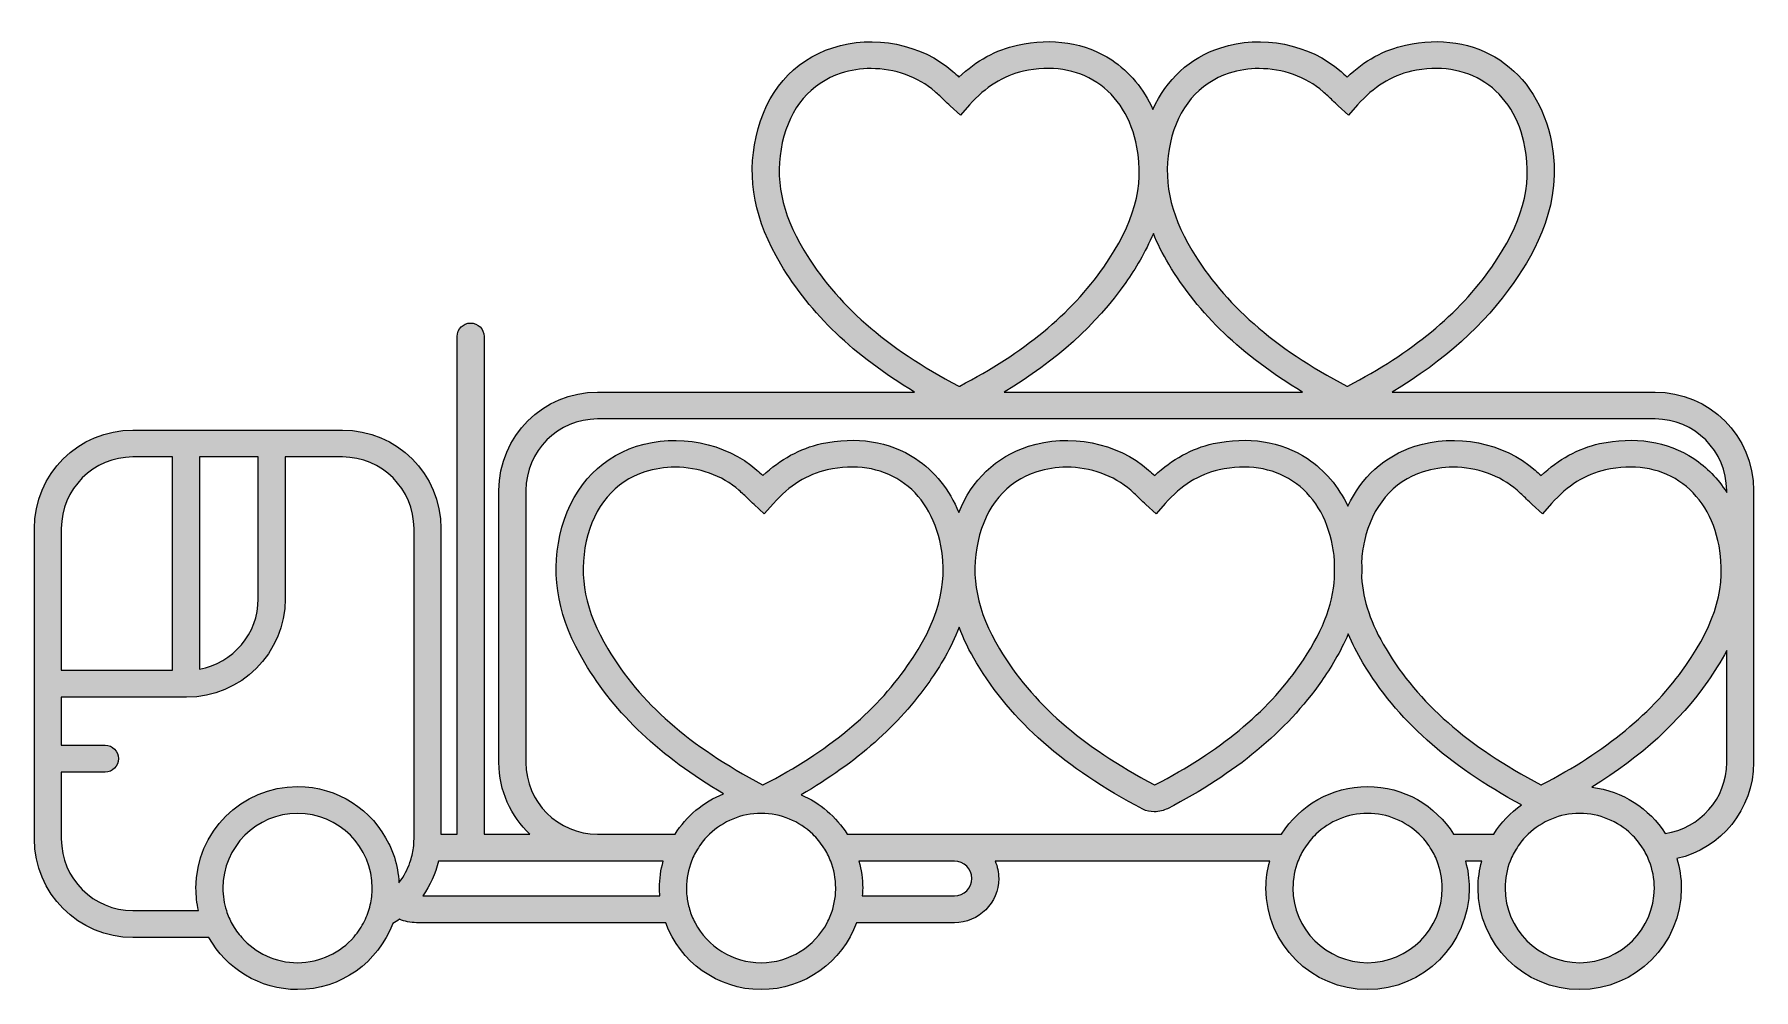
# Model space of a CAD drawing. Extents: x 14 to 2068, y -1996 to -61.
# Drawn here: x 40.5 to 359.5, y -1128 to -950.7 of the extents above; entities that cross this region are included whole.
import ezdxf

# ---------------------------------------------------------------- set-up
doc = ezdxf.new("R2010")
doc.units = 0
doc.header["$MEASUREMENT"] = 0
doc.layers.add('Layer 1', color=7, linetype='Continuous', lineweight=0)

# ---------------------------------------------------------------- blocks, each defined once
blk = doc.blocks.new('Block_0')
at = {"layer": 'Layer 1', "true_color": 0xc00000, "transparency": 33554687}
h = blk.add_hatch(color=12, dxfattribs=at)
h.dxf.hatch_style = 2
edge = h.paths.add_edge_path()
edge.add_spline(control_points=[(354.5, -1035.69), (352.88, -1033.15), (350.82, -1031.01), (348.39, -1029.41), (343.52, -1026.2), (337.32, -1025.22), (330.93, -1026.64), (326.93, -1027.53), (323.29, -1029.52), (320.06, -1032.58), (319.68, -1032.22), (319.31, -1031.88), (318.94, -1031.55), (313.14, -1026.44), (304.18, -1024.66), (296.62, -1027.13), (290.99, -1028.96), (286.72, -1032.84), (284.21, -1038.26), (282.46, -1034.58), (279.91, -1031.53), (276.7, -1029.41), (271.83, -1026.2), (265.63, -1025.22), (259.23, -1026.64), (255.24, -1027.53), (251.6, -1029.52), (248.37, -1032.58), (247.99, -1032.22), (247.62, -1031.88), (247.24, -1031.55), (241.45, -1026.44), (232.48, -1024.66), (224.93, -1027.13), (218.91, -1029.09), (214.44, -1033.38), (212.02, -1039.4), (210.28, -1035.2), (207.55, -1031.74), (204, -1029.41), (199.14, -1026.2), (192.94, -1025.22), (186.54, -1026.64), (182.55, -1027.53), (178.91, -1029.52), (175.68, -1032.58), (175.3, -1032.22), (174.93, -1031.88), (174.55, -1031.55), (168.76, -1026.44), (159.79, -1024.66), (152.24, -1027.13), (144.88, -1029.53), (139.83, -1035.4), (138.01, -1043.67), (136.29, -1051.52), (137.79, -1059.26), (142.61, -1067.31), (148.32, -1076.87), (156.58, -1084.69), (168.35, -1091.64), (164.63, -1093.13), (161.49, -1095.78), (159.38, -1099.14), (159.38, -1099.14), (144.99, -1099.14), (144.99, -1099.14), (137.66, -1099.14), (131.7, -1093.18), (131.7, -1085.85), (131.7, -1085.85), (131.7, -1035.35), (131.7, -1035.35), (131.7, -1028.02), (137.66, -1022.06), (144.99, -1022.06), (144.99, -1022.06), (341.21, -1022.06), (341.21, -1022.06), (348.54, -1022.06), (354.5, -1028.02), (354.5, -1035.35), (354.5, -1035.35), (354.5, -1035.69), (354.5, -1035.69)], knot_values=[0, 0, 0, 0, 1, 1, 1, 2, 2, 2, 3, 3, 3, 4, 4, 4, 5, 5, 5, 6, 6, 6, 7, 7, 7, 8, 8, 8, 9, 9, 9, 10, 10, 10, 11, 11, 11, 12, 12, 12, 13, 13, 13, 14, 14, 14, 15, 15, 15, 16, 16, 16, 17, 17, 17, 18, 18, 18, 19, 19, 19, 20, 20, 20, 21, 21, 21, 22, 22, 22, 23, 23, 23, 24, 24, 24, 25, 25, 25, 26, 26, 26, 27, 27, 27, 28, 28, 28, 28], degree=3, periodic=0)
edge = h.paths.add_edge_path()
edge.add_spline(control_points=[(354.5, -1085.85), (354.5, -1092.54), (349.53, -1098.07), (343.1, -1098.99), (340.13, -1094.36), (335.2, -1091.11), (329.49, -1090.42), (338.64, -1084.77), (345.73, -1078.27), (351.01, -1070.71), (352.15, -1069.08), (353.38, -1067.18), (354.5, -1065.05), (354.5, -1065.05), (354.5, -1085.85), (354.5, -1085.85)], knot_values=[0, 0, 0, 0, 1, 1, 1, 2, 2, 2, 3, 3, 3, 4, 4, 4, 5, 5, 5, 5], degree=3, periodic=0)
edge = h.paths.add_edge_path()
edge.add_spline(control_points=[(327.23, -1122.99), (319.59, -1122.99), (313.37, -1116.78), (313.37, -1109.14), (313.37, -1107.38), (313.72, -1105.69), (314.32, -1104.14), (314.66, -1103.26), (315.09, -1102.43), (315.6, -1101.64), (316.19, -1100.73), (316.88, -1099.89), (317.66, -1099.14), (320.15, -1096.76), (323.52, -1095.28), (327.23, -1095.28), (330.94, -1095.28), (334.31, -1096.76), (336.8, -1099.14), (337.58, -1099.89), (338.27, -1100.73), (338.86, -1101.64), (339.37, -1102.43), (339.8, -1103.26), (340.14, -1104.14), (340.74, -1105.69), (341.08, -1107.38), (341.08, -1109.14), (341.08, -1116.78), (334.87, -1122.99), (327.23, -1122.99)], knot_values=[0, 0, 0, 0, 1, 1, 1, 2, 2, 2, 3, 3, 3, 4, 4, 4, 5, 5, 5, 6, 6, 6, 7, 7, 7, 8, 8, 8, 9, 9, 9, 10, 10, 10, 10], degree=3, periodic=0)
edge = h.paths.add_edge_path()
edge.add_spline(control_points=[(286.75, -1048.47), (286.83, -1047.23), (287.01, -1045.99), (287.28, -1044.74), (288.7, -1038.28), (292.57, -1033.71), (298.17, -1031.88), (299.96, -1031.29), (301.86, -1031.01), (303.75, -1031.01), (308.11, -1031.01), (312.48, -1032.52), (315.63, -1035.3), (316.2, -1035.8), (316.75, -1036.33), (317.38, -1036.93), (317.71, -1037.24), (318.06, -1037.57), (318.44, -1037.92), (318.44, -1037.92), (320.31, -1039.68), (320.31, -1039.68), (320.31, -1039.68), (322.02, -1037.75), (322.02, -1037.75), (324.99, -1034.4), (328.26, -1032.36), (332.01, -1031.52), (337.14, -1030.38), (341.86, -1031.09), (345.64, -1033.58), (349.49, -1036.12), (352.07, -1040.28), (353.08, -1045.61), (354.46, -1052.91), (352.56, -1059.76), (346.91, -1067.85), (340.82, -1076.57), (332.07, -1083.8), (320.19, -1089.94), (320.15, -1089.96), (320.08, -1089.97), (320.02, -1089.97), (306.41, -1082.79), (297.28, -1074.77), (291.29, -1064.75), (288.51, -1060.11), (287.03, -1055.76), (286.75, -1051.42), (286.8, -1050.46), (286.81, -1049.48), (286.75, -1048.47)], knot_values=[0, 0, 0, 0, 1, 1, 1, 2, 2, 2, 3, 3, 3, 4, 4, 4, 5, 5, 5, 6, 6, 6, 7, 7, 7, 8, 8, 8, 9, 9, 9, 10, 10, 10, 11, 11, 11, 12, 12, 12, 13, 13, 13, 14, 14, 14, 15, 15, 15, 16, 16, 16, 17, 17, 17, 17], degree=3, periodic=0)
edge = h.paths.add_edge_path()
edge.add_spline(control_points=[(281.76, -1051.53), (281.44, -1056.74), (279.32, -1061.97), (275.22, -1067.85), (269.13, -1076.57), (260.37, -1083.8), (248.5, -1089.94), (248.46, -1089.96), (248.39, -1089.97), (248.32, -1089.97), (234.72, -1082.79), (225.58, -1074.77), (219.59, -1064.75), (215.4, -1057.74), (214.13, -1051.38), (215.59, -1044.74), (217.01, -1038.28), (220.88, -1033.71), (226.48, -1031.88), (228.27, -1031.29), (230.16, -1031.01), (232.05, -1031.01), (236.42, -1031.01), (240.79, -1032.52), (243.93, -1035.3), (244.51, -1035.8), (245.06, -1036.33), (245.68, -1036.92), (246.01, -1037.24), (246.36, -1037.57), (246.74, -1037.92), (246.74, -1037.92), (248.62, -1039.68), (248.62, -1039.68), (248.62, -1039.68), (250.32, -1037.75), (250.32, -1037.75), (253.3, -1034.4), (256.57, -1032.36), (260.32, -1031.52), (265.45, -1030.38), (270.16, -1031.09), (273.95, -1033.58), (277.8, -1036.12), (280.37, -1040.28), (281.38, -1045.61), (281.56, -1046.57), (281.69, -1047.52), (281.75, -1048.46), (281.7, -1049.48), (281.7, -1050.51), (281.76, -1051.53)], knot_values=[0, 0, 0, 0, 1, 1, 1, 2, 2, 2, 3, 3, 3, 4, 4, 4, 5, 5, 5, 6, 6, 6, 7, 7, 7, 8, 8, 8, 9, 9, 9, 10, 10, 10, 11, 11, 11, 12, 12, 12, 13, 13, 13, 14, 14, 14, 15, 15, 15, 16, 16, 16, 17, 17, 17, 17], degree=3, periodic=0)
edge = h.paths.add_edge_path()
edge.add_spline(control_points=[(303.83, -1099.14), (300.49, -1093.83), (294.6, -1090.28), (287.87, -1090.28), (281.15, -1090.28), (275.25, -1093.83), (271.91, -1099.14), (271.91, -1099.14), (211.21, -1099.14), (211.21, -1099.14), (211.21, -1099.14), (191.3, -1099.14), (191.3, -1099.14), (189.27, -1095.92), (186.29, -1093.35), (182.77, -1091.82), (193.07, -1085.85), (200.9, -1078.91), (206.63, -1070.71), (208.49, -1068.04), (210.58, -1064.67), (212.08, -1060.71), (212.9, -1062.89), (213.97, -1065.09), (215.3, -1067.31), (221.81, -1078.2), (231.62, -1086.84), (246.18, -1094.49), (246.83, -1094.84), (247.56, -1094.98), (248.28, -1094.98), (249.2, -1094.98), (250.1, -1094.74), (250.75, -1094.4), (263.41, -1087.86), (272.75, -1080.11), (279.32, -1070.71), (280.98, -1068.32), (282.83, -1065.38), (284.27, -1061.96), (285.02, -1063.73), (285.92, -1065.52), (286.99, -1067.31), (293.28, -1077.84), (302.67, -1086.25), (316.43, -1093.71), (314.38, -1095.16), (312.61, -1097.01), (311.27, -1099.14), (311.27, -1099.14), (303.83, -1099.14), (303.83, -1099.14)], knot_values=[0, 0, 0, 0, 1, 1, 1, 2, 2, 2, 3, 3, 3, 4, 4, 4, 5, 5, 5, 6, 6, 6, 7, 7, 7, 8, 8, 8, 9, 9, 9, 10, 10, 10, 11, 11, 11, 12, 12, 12, 13, 13, 13, 14, 14, 14, 15, 15, 15, 16, 16, 16, 17, 17, 17, 17], degree=3, periodic=0)
edge = h.paths.add_edge_path()
edge.add_spline(control_points=[(287.87, -1122.99), (280.23, -1122.99), (274.02, -1116.78), (274.02, -1109.14), (274.02, -1107.38), (274.36, -1105.69), (274.96, -1104.14), (275.31, -1103.26), (275.73, -1102.43), (276.24, -1101.64), (276.83, -1100.73), (277.52, -1099.89), (278.3, -1099.14), (280.79, -1096.76), (284.16, -1095.28), (287.87, -1095.28), (291.58, -1095.28), (294.95, -1096.76), (297.44, -1099.14), (298.22, -1099.89), (298.92, -1100.73), (299.51, -1101.64), (300.01, -1102.43), (300.44, -1103.26), (300.78, -1104.14), (301.38, -1105.69), (301.73, -1107.38), (301.73, -1109.14), (301.73, -1116.78), (295.51, -1122.99), (287.87, -1122.99)], knot_values=[0, 0, 0, 0, 1, 1, 1, 2, 2, 2, 3, 3, 3, 4, 4, 4, 5, 5, 5, 6, 6, 6, 7, 7, 7, 8, 8, 8, 9, 9, 9, 10, 10, 10, 10], degree=3, periodic=0)
edge = h.paths.add_edge_path()
edge.add_spline(control_points=[(211.21, -1110.57), (211.21, -1110.57), (194.12, -1110.57), (194.12, -1110.57), (194.16, -1110.1), (194.19, -1109.62), (194.19, -1109.14), (194.19, -1107.41), (193.94, -1105.74), (193.5, -1104.14), (193.5, -1104.14), (211.21, -1104.14), (211.21, -1104.14), (212.99, -1104.14), (214.43, -1105.58), (214.43, -1107.36), (214.43, -1109.13), (212.99, -1110.57), (211.21, -1110.57)], knot_values=[0, 0, 0, 0, 1, 1, 1, 2, 2, 2, 3, 3, 3, 4, 4, 4, 5, 5, 5, 6, 6, 6, 6], degree=3, periodic=0)
edge = h.paths.add_edge_path()
edge.add_spline(control_points=[(146.9, -1064.75), (142.71, -1057.74), (141.44, -1051.38), (142.9, -1044.74), (144.32, -1038.28), (148.19, -1033.71), (153.79, -1031.88), (155.58, -1031.29), (157.47, -1031.01), (159.36, -1031.01), (163.73, -1031.01), (168.1, -1032.52), (171.24, -1035.3), (171.82, -1035.8), (172.37, -1036.33), (173, -1036.92), (173.32, -1037.24), (173.67, -1037.57), (174.05, -1037.92), (174.05, -1037.92), (175.93, -1039.68), (175.93, -1039.68), (175.93, -1039.68), (177.63, -1037.75), (177.63, -1037.75), (180.61, -1034.4), (183.88, -1032.36), (187.63, -1031.52), (192.76, -1030.38), (197.47, -1031.09), (201.25, -1033.58), (205.11, -1036.12), (207.68, -1040.28), (208.69, -1045.61), (210.07, -1052.91), (208.17, -1059.76), (202.53, -1067.85), (196.44, -1076.57), (187.68, -1083.8), (175.81, -1089.94), (175.77, -1089.96), (175.69, -1089.97), (175.63, -1089.97), (162.02, -1082.79), (152.89, -1074.77), (146.9, -1064.75)], knot_values=[0, 0, 0, 0, 1, 1, 1, 2, 2, 2, 3, 3, 3, 4, 4, 4, 5, 5, 5, 6, 6, 6, 7, 7, 7, 8, 8, 8, 9, 9, 9, 10, 10, 10, 11, 11, 11, 12, 12, 12, 13, 13, 13, 14, 14, 14, 15, 15, 15, 15], degree=3, periodic=0)
edge = h.paths.add_edge_path()
edge.add_spline(control_points=[(189.12, -1110.57), (189.03, -1111.43), (188.86, -1112.27), (188.62, -1113.07), (188.36, -1113.95), (188.02, -1114.78), (187.6, -1115.57), (185.28, -1119.98), (180.66, -1122.99), (175.34, -1122.99), (170.02, -1122.99), (165.4, -1119.98), (163.08, -1115.57), (162.66, -1114.78), (162.32, -1113.95), (162.06, -1113.07), (161.82, -1112.27), (161.65, -1111.43), (161.56, -1110.57), (161.51, -1110.1), (161.48, -1109.62), (161.48, -1109.14), (161.48, -1107.38), (161.83, -1105.69), (162.43, -1104.14), (162.77, -1103.26), (163.2, -1102.43), (163.7, -1101.64), (164.29, -1100.73), (164.99, -1099.89), (165.77, -1099.14), (168.26, -1096.76), (171.63, -1095.28), (175.34, -1095.28), (179.05, -1095.28), (182.42, -1096.76), (184.91, -1099.14), (185.69, -1099.89), (186.38, -1100.73), (186.97, -1101.64), (187.48, -1102.43), (187.9, -1103.26), (188.25, -1104.14), (188.85, -1105.69), (189.19, -1107.38), (189.19, -1109.14), (189.19, -1109.62), (189.17, -1110.1), (189.12, -1110.57)], knot_values=[0, 0, 0, 0, 1, 1, 1, 2, 2, 2, 3, 3, 3, 4, 4, 4, 5, 5, 5, 6, 6, 6, 7, 7, 7, 8, 8, 8, 9, 9, 9, 10, 10, 10, 11, 11, 11, 12, 12, 12, 13, 13, 13, 14, 14, 14, 15, 15, 15, 16, 16, 16, 16], degree=3, periodic=0)
edge = h.paths.add_edge_path()
edge.add_spline(control_points=[(156.56, -1110.57), (156.56, -1110.57), (112.57, -1110.57), (112.57, -1110.57), (113.92, -1108.67), (114.91, -1106.49), (115.46, -1104.14), (115.46, -1104.14), (121.43, -1104.14), (121.43, -1104.14), (121.43, -1104.14), (144.99, -1104.14), (144.99, -1104.14), (144.99, -1104.14), (157.18, -1104.14), (157.18, -1104.14), (156.74, -1105.74), (156.48, -1107.41), (156.48, -1109.14), (156.48, -1109.62), (156.52, -1110.1), (156.56, -1110.57)], knot_values=[0, 0, 0, 0, 1, 1, 1, 2, 2, 2, 3, 3, 3, 4, 4, 4, 5, 5, 5, 6, 6, 6, 7, 7, 7, 7], degree=3, periodic=0)
edge = h.paths.add_edge_path()
edge.add_spline(control_points=[(183.29, -990.75), (179.09, -983.74), (177.82, -977.38), (179.28, -970.74), (180.7, -964.28), (184.57, -959.71), (190.17, -957.88), (191.96, -957.29), (193.86, -957.01), (195.75, -957.01), (200.11, -957.01), (204.48, -958.52), (207.63, -961.3), (208.2, -961.8), (208.75, -962.33), (209.38, -962.93), (209.71, -963.24), (210.06, -963.57), (210.44, -963.92), (210.44, -963.92), (212.31, -965.68), (212.31, -965.68), (212.31, -965.68), (214.02, -963.75), (214.02, -963.75), (216.99, -960.4), (220.26, -958.36), (224.01, -957.52), (229.14, -956.38), (233.86, -957.09), (237.64, -959.58), (241.49, -962.12), (244.07, -966.28), (245.08, -971.61), (246.46, -978.91), (244.56, -985.76), (238.91, -993.85), (232.82, -1002.57), (224.07, -1009.8), (212.19, -1015.94), (212.15, -1015.96), (212.08, -1015.97), (212.02, -1015.97), (198.41, -1008.79), (189.28, -1000.77), (183.29, -990.75)], knot_values=[0, 0, 0, 0, 1, 1, 1, 2, 2, 2, 3, 3, 3, 4, 4, 4, 5, 5, 5, 6, 6, 6, 7, 7, 7, 8, 8, 8, 9, 9, 9, 10, 10, 10, 11, 11, 11, 12, 12, 12, 13, 13, 13, 14, 14, 14, 15, 15, 15, 15], degree=3, periodic=0)
edge = h.paths.add_edge_path()
edge.add_spline(control_points=[(248.12, -987.6), (248.89, -989.49), (249.85, -991.39), (250.99, -993.31), (256.55, -1002.61), (264.52, -1010.26), (275.78, -1017.06), (275.78, -1017.06), (220.44, -1017.06), (220.44, -1017.06), (230.1, -1011.25), (237.53, -1004.56), (243.01, -996.71), (244.74, -994.24), (246.65, -991.18), (248.12, -987.6)], knot_values=[0, 0, 0, 0, 1, 1, 1, 2, 2, 2, 3, 3, 3, 4, 4, 4, 5, 5, 5, 5], degree=3, periodic=0)
edge = h.paths.add_edge_path()
edge.add_spline(control_points=[(251.28, -970.74), (252.7, -964.28), (256.57, -959.71), (262.17, -957.88), (263.96, -957.29), (265.86, -957.01), (267.75, -957.01), (272.11, -957.01), (276.48, -958.52), (279.63, -961.3), (280.2, -961.8), (280.75, -962.33), (281.38, -962.93), (281.71, -963.24), (282.06, -963.57), (282.44, -963.92), (282.44, -963.92), (284.31, -965.68), (284.31, -965.68), (284.31, -965.68), (286.02, -963.75), (286.02, -963.75), (288.99, -960.4), (292.26, -958.36), (296.01, -957.52), (301.14, -956.38), (305.86, -957.09), (309.64, -959.58), (313.49, -962.12), (316.07, -966.28), (317.08, -971.61), (318.46, -978.91), (316.56, -985.76), (310.91, -993.85), (304.82, -1002.57), (296.07, -1009.8), (284.19, -1015.94), (284.15, -1015.96), (284.08, -1015.97), (284.02, -1015.97), (270.41, -1008.79), (261.28, -1000.77), (255.29, -990.75), (251.09, -983.74), (249.82, -977.38), (251.28, -970.74)], knot_values=[0, 0, 0, 0, 1, 1, 1, 2, 2, 2, 3, 3, 3, 4, 4, 4, 5, 5, 5, 6, 6, 6, 7, 7, 7, 8, 8, 8, 9, 9, 9, 10, 10, 10, 11, 11, 11, 12, 12, 12, 13, 13, 13, 14, 14, 14, 15, 15, 15, 15], degree=3, periodic=0)
edge = h.paths.add_edge_path()
edge.add_spline(control_points=[(110.94, -1099.17), (110.94, -1099.17), (110.94, -1100.03), (110.94, -1100.03), (110.94, -1100.59), (110.9, -1101.13), (110.83, -1101.67), (110.71, -1102.61), (110.5, -1103.52), (110.19, -1104.38), (109.74, -1105.7), (109.08, -1106.91), (108.26, -1108), (108.22, -1108.06), (108.18, -1108.11), (108.14, -1108.16), (108.05, -1106.51), (107.77, -1104.91), (107.29, -1103.4), (107.02, -1102.55), (106.67, -1101.74), (106.29, -1100.94), (103.23, -1094.65), (96.79, -1090.28), (89.34, -1090.28), (78.94, -1090.28), (70.48, -1098.74), (70.48, -1109.14), (70.48, -1110.58), (70.65, -1111.97), (70.96, -1113.32), (70.96, -1113.32), (58.79, -1113.32), (58.79, -1113.32), (51.46, -1113.32), (45.5, -1107.35), (45.5, -1100.03), (45.5, -1100.03), (45.5, -1087.61), (45.5, -1087.61), (45.5, -1087.61), (53.62, -1087.61), (53.62, -1087.61), (55, -1087.61), (56.12, -1086.49), (56.12, -1085.11), (56.12, -1083.72), (55, -1082.61), (53.62, -1082.61), (53.62, -1082.61), (45.5, -1082.61), (45.5, -1082.61), (45.5, -1082.61), (45.5, -1073.71), (45.5, -1073.71), (45.5, -1073.71), (68.62, -1073.71), (68.62, -1073.71), (68.62, -1073.71), (68.75, -1073.71), (68.75, -1073.71), (78.83, -1073.71), (87.04, -1065.51), (87.04, -1055.42), (87.04, -1055.42), (87.04, -1029.11), (87.04, -1029.11), (87.04, -1029.11), (97.65, -1029.11), (97.65, -1029.11), (104.98, -1029.11), (110.94, -1035.07), (110.94, -1042.4), (110.94, -1042.4), (110.94, -1099.17), (110.94, -1099.17)], knot_values=[0, 0, 0, 0, 1, 1, 1, 2, 2, 2, 3, 3, 3, 4, 4, 4, 5, 5, 5, 6, 6, 6, 7, 7, 7, 8, 8, 8, 9, 9, 9, 10, 10, 10, 11, 11, 11, 12, 12, 12, 13, 13, 13, 14, 14, 14, 15, 15, 15, 16, 16, 16, 17, 17, 17, 18, 18, 18, 19, 19, 19, 20, 20, 20, 21, 21, 21, 22, 22, 22, 23, 23, 23, 24, 24, 24, 25, 25, 25, 25], degree=3, periodic=0)
edge = h.paths.add_edge_path()
edge.add_spline(control_points=[(102.82, -1112.27), (102.58, -1113.32), (102.21, -1114.31), (101.75, -1115.26), (101.22, -1116.31), (100.58, -1117.29), (99.81, -1118.18), (97.27, -1121.12), (93.52, -1122.99), (89.34, -1122.99), (85.22, -1122.99), (81.52, -1121.18), (78.98, -1118.32), (78.3, -1117.55), (77.7, -1116.72), (77.2, -1115.82), (76.76, -1115.03), (76.4, -1114.19), (76.13, -1113.32), (75.71, -1112), (75.48, -1110.59), (75.48, -1109.14), (75.48, -1101.5), (81.69, -1095.28), (89.34, -1095.28), (96.97, -1095.28), (103.19, -1101.5), (103.19, -1109.14), (103.19, -1110.22), (103.05, -1111.26), (102.82, -1112.27)], knot_values=[0, 0, 0, 0, 1, 1, 1, 2, 2, 2, 3, 3, 3, 4, 4, 4, 5, 5, 5, 6, 6, 6, 7, 7, 7, 8, 8, 8, 9, 9, 9, 10, 10, 10, 10], degree=3, periodic=0)
edge = h.paths.add_edge_path()
edge.add_spline(control_points=[(45.5, -1042.4), (45.5, -1035.07), (51.46, -1029.11), (58.79, -1029.11), (58.79, -1029.11), (66.12, -1029.11), (66.12, -1029.11), (66.12, -1029.11), (66.12, -1068.71), (66.12, -1068.71), (66.12, -1068.71), (45.5, -1068.71), (45.5, -1068.71), (45.5, -1068.71), (45.5, -1042.4), (45.5, -1042.4)], knot_values=[0, 0, 0, 0, 1, 1, 1, 2, 2, 2, 3, 3, 3, 4, 4, 4, 5, 5, 5, 5], degree=3, periodic=0)
edge = h.paths.add_edge_path()
edge.add_spline(control_points=[(71.12, -1029.11), (71.12, -1029.11), (82.04, -1029.11), (82.04, -1029.11), (82.04, -1029.11), (82.04, -1055.42), (82.04, -1055.42), (82.04, -1061.94), (77.32, -1067.36), (71.12, -1068.49), (71.12, -1068.49), (71.12, -1029.11), (71.12, -1029.11)], knot_values=[0, 0, 0, 0, 1, 1, 1, 2, 2, 2, 3, 3, 3, 4, 4, 4, 4], degree=3, periodic=0)
edge = h.paths.add_edge_path()
edge.add_spline(control_points=[(341.21, -1017.06), (341.21, -1017.06), (292.44, -1017.06), (292.44, -1017.06), (302.1, -1011.25), (309.53, -1004.56), (315.01, -996.71), (319.03, -990.95), (324.13, -981.99), (321.99, -970.68), (320.74, -964.09), (317.33, -958.66), (312.39, -955.41), (307.52, -952.2), (301.32, -951.22), (294.93, -952.64), (290.93, -953.53), (287.29, -955.52), (284.06, -958.58), (283.68, -958.22), (283.31, -957.88), (282.94, -957.55), (277.14, -952.44), (268.18, -950.66), (260.62, -953.13), (254.88, -955), (250.54, -959.01), (248.05, -964.6), (246.31, -960.77), (243.7, -957.59), (240.39, -955.41), (235.52, -952.2), (229.32, -951.22), (222.93, -952.64), (218.93, -953.53), (215.29, -955.52), (212.06, -958.58), (211.68, -958.22), (211.31, -957.88), (210.94, -957.55), (205.14, -952.44), (196.18, -950.66), (188.62, -953.13), (181.27, -955.53), (176.22, -961.4), (174.4, -969.67), (172.67, -977.52), (174.18, -985.25), (178.99, -993.31), (184.55, -1002.61), (192.52, -1010.26), (203.78, -1017.06), (203.78, -1017.06), (144.99, -1017.06), (144.99, -1017.06), (134.9, -1017.06), (126.7, -1025.26), (126.7, -1035.35), (126.7, -1035.35), (126.7, -1085.85), (126.7, -1085.85), (126.7, -1091.09), (128.92, -1095.81), (132.46, -1099.14), (132.46, -1099.14), (123.93, -1099.14), (123.93, -1099.14), (123.93, -1099.14), (123.93, -1006.75), (123.93, -1006.75), (123.93, -1005.37), (122.81, -1004.25), (121.43, -1004.25), (120.05, -1004.25), (118.93, -1005.37), (118.93, -1006.75), (118.93, -1006.75), (118.93, -1099.14), (118.93, -1099.14), (118.93, -1099.14), (115.94, -1099.14), (115.94, -1099.14), (115.94, -1099.14), (115.94, -1042.4), (115.94, -1042.4), (115.94, -1032.31), (107.74, -1024.11), (97.65, -1024.11), (97.65, -1024.11), (84.54, -1024.11), (84.54, -1024.11), (84.54, -1024.11), (68.62, -1024.11), (68.62, -1024.11), (68.62, -1024.11), (58.79, -1024.11), (58.79, -1024.11), (48.7, -1024.11), (40.5, -1032.31), (40.5, -1042.4), (40.5, -1042.4), (40.5, -1071.21), (40.5, -1071.21), (40.5, -1071.21), (40.5, -1085.11), (40.5, -1085.11), (40.5, -1085.11), (40.5, -1100.03), (40.5, -1100.03), (40.5, -1110.11), (48.7, -1118.32), (58.79, -1118.32), (58.79, -1118.32), (72.88, -1118.32), (72.88, -1118.32), (76.11, -1124.08), (82.27, -1127.99), (89.34, -1127.99), (97.41, -1127.99), (104.29, -1122.88), (106.98, -1115.73), (107.4, -1115.48), (107.82, -1115.21), (108.22, -1114.93), (109.2, -1115.34), (110.28, -1115.57), (111.41, -1115.57), (111.41, -1115.57), (157.64, -1115.57), (157.64, -1115.57), (160.28, -1122.81), (167.2, -1127.99), (175.34, -1127.99), (183.47, -1127.99), (190.4, -1122.81), (193.04, -1115.57), (193.04, -1115.57), (211.21, -1115.57), (211.21, -1115.57), (215.74, -1115.57), (219.43, -1111.89), (219.43, -1107.36), (219.43, -1106.22), (219.2, -1105.13), (218.77, -1104.14), (218.77, -1104.14), (269.71, -1104.14), (269.71, -1104.14), (269.27, -1105.74), (269.02, -1107.41), (269.02, -1109.14), (269.02, -1119.54), (277.48, -1127.99), (287.87, -1127.99), (298.27, -1127.99), (306.73, -1119.54), (306.73, -1109.14), (306.73, -1107.41), (306.47, -1105.74), (306.03, -1104.14), (306.03, -1104.14), (309.07, -1104.14), (309.07, -1104.14), (308.63, -1105.74), (308.37, -1107.41), (308.37, -1109.14), (308.37, -1119.54), (316.83, -1127.99), (327.23, -1127.99), (337.63, -1127.99), (346.08, -1119.54), (346.08, -1109.14), (346.08, -1107.24), (345.8, -1105.4), (345.27, -1103.67), (353.41, -1101.82), (359.5, -1094.54), (359.5, -1085.85), (359.5, -1085.85), (359.5, -1035.35), (359.5, -1035.35), (359.5, -1025.26), (351.3, -1017.06), (341.21, -1017.06)], knot_values=[0, 0, 0, 0, 1, 1, 1, 2, 2, 2, 3, 3, 3, 4, 4, 4, 5, 5, 5, 6, 6, 6, 7, 7, 7, 8, 8, 8, 9, 9, 9, 10, 10, 10, 11, 11, 11, 12, 12, 12, 13, 13, 13, 14, 14, 14, 15, 15, 15, 16, 16, 16, 17, 17, 17, 18, 18, 18, 19, 19, 19, 20, 20, 20, 21, 21, 21, 22, 22, 22, 23, 23, 23, 24, 24, 24, 25, 25, 25, 26, 26, 26, 27, 27, 27, 28, 28, 28, 29, 29, 29, 30, 30, 30, 31, 31, 31, 32, 32, 32, 33, 33, 33, 34, 34, 34, 35, 35, 35, 36, 36, 36, 37, 37, 37, 38, 38, 38, 39, 39, 39, 40, 40, 40, 41, 41, 41, 42, 42, 42, 43, 43, 43, 44, 44, 44, 45, 45, 45, 46, 46, 46, 47, 47, 47, 48, 48, 48, 49, 49, 49, 50, 50, 50, 51, 51, 51, 52, 52, 52, 53, 53, 53, 54, 54, 54, 55, 55, 55, 56, 56, 56, 57, 57, 57, 58, 58, 58, 59, 59, 59, 60, 60, 60, 61, 61, 61, 61], degree=3, periodic=0)
at = {"layer": 'Layer 1'}
for points, knots in [([(341.21, -1017.06), (341.21, -1017.06), (292.44, -1017.06), (292.44, -1017.06), (302.1, -1011.25), (309.53, -1004.56), (315.01, -996.71), (319.03, -990.95), (324.13, -981.99), (321.99, -970.68), (320.74, -964.09), (317.33, -958.66), (312.39, -955.41), (307.52, -952.2), (301.32, -951.22), (294.93, -952.64), (290.93, -953.53), (287.29, -955.52), (284.06, -958.58), (283.68, -958.22), (283.31, -957.88), (282.94, -957.55), (277.14, -952.44), (268.18, -950.66), (260.62, -953.13), (254.88, -955), (250.54, -959.01), (248.05, -964.6), (246.31, -960.77), (243.7, -957.59), (240.39, -955.41), (235.52, -952.2), (229.32, -951.22), (222.93, -952.64), (218.93, -953.53), (215.29, -955.52), (212.06, -958.58), (211.68, -958.22), (211.31, -957.88), (210.94, -957.55), (205.14, -952.44), (196.18, -950.66), (188.62, -953.13), (181.27, -955.53), (176.22, -961.4), (174.4, -969.67), (172.67, -977.52), (174.18, -985.25), (178.99, -993.31), (184.55, -1002.61), (192.52, -1010.26), (203.78, -1017.06), (203.78, -1017.06), (144.99, -1017.06), (144.99, -1017.06), (134.9, -1017.06), (126.7, -1025.26), (126.7, -1035.35), (126.7, -1035.35), (126.7, -1085.85), (126.7, -1085.85), (126.7, -1091.09), (128.92, -1095.81), (132.46, -1099.14), (132.46, -1099.14), (123.93, -1099.14), (123.93, -1099.14), (123.93, -1099.14), (123.93, -1006.75), (123.93, -1006.75), (123.93, -1005.37), (122.81, -1004.25), (121.43, -1004.25), (120.05, -1004.25), (118.93, -1005.37), (118.93, -1006.75), (118.93, -1006.75), (118.93, -1099.14), (118.93, -1099.14), (118.93, -1099.14), (115.94, -1099.14), (115.94, -1099.14), (115.94, -1099.14), (115.94, -1042.4), (115.94, -1042.4), (115.94, -1032.31), (107.74, -1024.11), (97.65, -1024.11), (97.65, -1024.11), (84.54, -1024.11), (84.54, -1024.11), (84.54, -1024.11), (68.62, -1024.11), (68.62, -1024.11), (68.62, -1024.11), (58.79, -1024.11), (58.79, -1024.11), (48.7, -1024.11), (40.5, -1032.31), (40.5, -1042.4), (40.5, -1042.4), (40.5, -1071.21), (40.5, -1071.21), (40.5, -1071.21), (40.5, -1085.11), (40.5, -1085.11), (40.5, -1085.11), (40.5, -1100.03), (40.5, -1100.03), (40.5, -1110.11), (48.7, -1118.32), (58.79, -1118.32), (58.79, -1118.32), (72.88, -1118.32), (72.88, -1118.32), (76.11, -1124.08), (82.27, -1127.99), (89.34, -1127.99), (97.41, -1127.99), (104.29, -1122.88), (106.98, -1115.73), (107.4, -1115.48), (107.82, -1115.21), (108.22, -1114.93), (109.2, -1115.34), (110.28, -1115.57), (111.41, -1115.57), (111.41, -1115.57), (157.64, -1115.57), (157.64, -1115.57), (160.28, -1122.81), (167.2, -1127.99), (175.34, -1127.99), (183.47, -1127.99), (190.4, -1122.81), (193.04, -1115.57), (193.04, -1115.57), (211.21, -1115.57), (211.21, -1115.57), (215.74, -1115.57), (219.43, -1111.89), (219.43, -1107.36), (219.43, -1106.22), (219.2, -1105.13), (218.77, -1104.14), (218.77, -1104.14), (269.71, -1104.14), (269.71, -1104.14), (269.27, -1105.74), (269.02, -1107.41), (269.02, -1109.14), (269.02, -1119.54), (277.48, -1127.99), (287.87, -1127.99), (298.27, -1127.99), (306.73, -1119.54), (306.73, -1109.14), (306.73, -1107.41), (306.47, -1105.74), (306.03, -1104.14), (306.03, -1104.14), (309.07, -1104.14), (309.07, -1104.14), (308.63, -1105.74), (308.37, -1107.41), (308.37, -1109.14), (308.37, -1119.54), (316.83, -1127.99), (327.23, -1127.99), (337.63, -1127.99), (346.08, -1119.54), (346.08, -1109.14), (346.08, -1107.24), (345.8, -1105.4), (345.27, -1103.67), (353.41, -1101.82), (359.5, -1094.54), (359.5, -1085.85), (359.5, -1085.85), (359.5, -1035.35), (359.5, -1035.35), (359.5, -1025.26), (351.3, -1017.06), (341.21, -1017.06)], [0, 0, 0, 0, 1, 1, 1, 2, 2, 2, 3, 3, 3, 4, 4, 4, 5, 5, 5, 6, 6, 6, 7, 7, 7, 8, 8, 8, 9, 9, 9, 10, 10, 10, 11, 11, 11, 12, 12, 12, 13, 13, 13, 14, 14, 14, 15, 15, 15, 16, 16, 16, 17, 17, 17, 18, 18, 18, 19, 19, 19, 20, 20, 20, 21, 21, 21, 22, 22, 22, 23, 23, 23, 24, 24, 24, 25, 25, 25, 26, 26, 26, 27, 27, 27, 28, 28, 28, 29, 29, 29, 30, 30, 30, 31, 31, 31, 32, 32, 32, 33, 33, 33, 34, 34, 34, 35, 35, 35, 36, 36, 36, 37, 37, 37, 38, 38, 38, 39, 39, 39, 40, 40, 40, 41, 41, 41, 42, 42, 42, 43, 43, 43, 44, 44, 44, 45, 45, 45, 46, 46, 46, 47, 47, 47, 48, 48, 48, 49, 49, 49, 50, 50, 50, 51, 51, 51, 52, 52, 52, 53, 53, 53, 54, 54, 54, 55, 55, 55, 56, 56, 56, 57, 57, 57, 58, 58, 58, 59, 59, 59, 60, 60, 60, 61, 61, 61, 61]), ([(183.29, -990.75), (179.09, -983.74), (177.82, -977.38), (179.28, -970.74), (180.7, -964.28), (184.57, -959.71), (190.17, -957.88), (191.96, -957.29), (193.86, -957.01), (195.75, -957.01), (200.11, -957.01), (204.48, -958.52), (207.63, -961.3), (208.2, -961.8), (208.75, -962.33), (209.38, -962.93), (209.71, -963.24), (210.06, -963.57), (210.44, -963.92), (210.44, -963.92), (212.31, -965.68), (212.31, -965.68), (212.31, -965.68), (214.02, -963.75), (214.02, -963.75), (216.99, -960.4), (220.26, -958.36), (224.01, -957.52), (229.14, -956.38), (233.86, -957.09), (237.64, -959.58), (241.49, -962.12), (244.07, -966.28), (245.08, -971.61), (246.46, -978.91), (244.56, -985.76), (238.91, -993.85), (232.82, -1002.57), (224.07, -1009.8), (212.19, -1015.94), (212.15, -1015.96), (212.08, -1015.97), (212.02, -1015.97), (198.41, -1008.79), (189.28, -1000.77), (183.29, -990.75)], [0, 0, 0, 0, 1, 1, 1, 2, 2, 2, 3, 3, 3, 4, 4, 4, 5, 5, 5, 6, 6, 6, 7, 7, 7, 8, 8, 8, 9, 9, 9, 10, 10, 10, 11, 11, 11, 12, 12, 12, 13, 13, 13, 14, 14, 14, 15, 15, 15, 15]), ([(251.28, -970.74), (252.7, -964.28), (256.57, -959.71), (262.17, -957.88), (263.96, -957.29), (265.86, -957.01), (267.75, -957.01), (272.11, -957.01), (276.48, -958.52), (279.63, -961.3), (280.2, -961.8), (280.75, -962.33), (281.38, -962.93), (281.71, -963.24), (282.06, -963.57), (282.44, -963.92), (282.44, -963.92), (284.31, -965.68), (284.31, -965.68), (284.31, -965.68), (286.02, -963.75), (286.02, -963.75), (288.99, -960.4), (292.26, -958.36), (296.01, -957.52), (301.14, -956.38), (305.86, -957.09), (309.64, -959.58), (313.49, -962.12), (316.07, -966.28), (317.08, -971.61), (318.46, -978.91), (316.56, -985.76), (310.91, -993.85), (304.82, -1002.57), (296.07, -1009.8), (284.19, -1015.94), (284.15, -1015.96), (284.08, -1015.97), (284.02, -1015.97), (270.41, -1008.79), (261.28, -1000.77), (255.29, -990.75), (251.09, -983.74), (249.82, -977.38), (251.28, -970.74)], [0, 0, 0, 0, 1, 1, 1, 2, 2, 2, 3, 3, 3, 4, 4, 4, 5, 5, 5, 6, 6, 6, 7, 7, 7, 8, 8, 8, 9, 9, 9, 10, 10, 10, 11, 11, 11, 12, 12, 12, 13, 13, 13, 14, 14, 14, 15, 15, 15, 15]), ([(248.12, -987.6), (248.89, -989.49), (249.85, -991.39), (250.99, -993.31), (256.55, -1002.61), (264.52, -1010.26), (275.78, -1017.06), (275.78, -1017.06), (220.44, -1017.06), (220.44, -1017.06), (230.1, -1011.25), (237.53, -1004.56), (243.01, -996.71), (244.74, -994.24), (246.65, -991.18), (248.12, -987.6)], [0, 0, 0, 0, 1, 1, 1, 2, 2, 2, 3, 3, 3, 4, 4, 4, 5, 5, 5, 5]), ([(354.5, -1035.69), (352.88, -1033.15), (350.82, -1031.01), (348.39, -1029.41), (343.52, -1026.2), (337.32, -1025.22), (330.93, -1026.64), (326.93, -1027.53), (323.29, -1029.52), (320.06, -1032.58), (319.68, -1032.22), (319.31, -1031.88), (318.94, -1031.55), (313.14, -1026.44), (304.18, -1024.66), (296.62, -1027.13), (290.99, -1028.96), (286.72, -1032.84), (284.21, -1038.26), (282.46, -1034.58), (279.91, -1031.53), (276.7, -1029.41), (271.83, -1026.2), (265.63, -1025.22), (259.23, -1026.64), (255.24, -1027.53), (251.6, -1029.52), (248.37, -1032.58), (247.99, -1032.22), (247.62, -1031.88), (247.24, -1031.55), (241.45, -1026.44), (232.48, -1024.66), (224.93, -1027.13), (218.91, -1029.09), (214.44, -1033.38), (212.02, -1039.4), (210.28, -1035.2), (207.55, -1031.74), (204, -1029.41), (199.14, -1026.2), (192.94, -1025.22), (186.54, -1026.64), (182.55, -1027.53), (178.91, -1029.52), (175.68, -1032.58), (175.3, -1032.22), (174.93, -1031.88), (174.55, -1031.55), (168.76, -1026.44), (159.79, -1024.66), (152.24, -1027.13), (144.88, -1029.53), (139.83, -1035.4), (138.01, -1043.67), (136.29, -1051.52), (137.79, -1059.26), (142.61, -1067.31), (148.32, -1076.87), (156.58, -1084.69), (168.35, -1091.64), (164.63, -1093.13), (161.49, -1095.78), (159.38, -1099.14), (159.38, -1099.14), (144.99, -1099.14), (144.99, -1099.14), (137.66, -1099.14), (131.7, -1093.18), (131.7, -1085.85), (131.7, -1085.85), (131.7, -1035.35), (131.7, -1035.35), (131.7, -1028.02), (137.66, -1022.06), (144.99, -1022.06), (144.99, -1022.06), (341.21, -1022.06), (341.21, -1022.06), (348.54, -1022.06), (354.5, -1028.02), (354.5, -1035.35), (354.5, -1035.35), (354.5, -1035.69), (354.5, -1035.69)], [0, 0, 0, 0, 1, 1, 1, 2, 2, 2, 3, 3, 3, 4, 4, 4, 5, 5, 5, 6, 6, 6, 7, 7, 7, 8, 8, 8, 9, 9, 9, 10, 10, 10, 11, 11, 11, 12, 12, 12, 13, 13, 13, 14, 14, 14, 15, 15, 15, 16, 16, 16, 17, 17, 17, 18, 18, 18, 19, 19, 19, 20, 20, 20, 21, 21, 21, 22, 22, 22, 23, 23, 23, 24, 24, 24, 25, 25, 25, 26, 26, 26, 27, 27, 27, 28, 28, 28, 28]), ([(110.94, -1099.17), (110.94, -1099.17), (110.94, -1100.03), (110.94, -1100.03), (110.94, -1100.59), (110.9, -1101.13), (110.83, -1101.67), (110.71, -1102.61), (110.5, -1103.52), (110.19, -1104.38), (109.74, -1105.7), (109.08, -1106.91), (108.26, -1108), (108.22, -1108.06), (108.18, -1108.11), (108.14, -1108.16), (108.05, -1106.51), (107.77, -1104.91), (107.29, -1103.4), (107.02, -1102.55), (106.67, -1101.74), (106.29, -1100.94), (103.23, -1094.65), (96.79, -1090.28), (89.34, -1090.28), (78.94, -1090.28), (70.48, -1098.74), (70.48, -1109.14), (70.48, -1110.58), (70.65, -1111.97), (70.96, -1113.32), (70.96, -1113.32), (58.79, -1113.32), (58.79, -1113.32), (51.46, -1113.32), (45.5, -1107.35), (45.5, -1100.03), (45.5, -1100.03), (45.5, -1087.61), (45.5, -1087.61), (45.5, -1087.61), (53.62, -1087.61), (53.62, -1087.61), (55, -1087.61), (56.12, -1086.49), (56.12, -1085.11), (56.12, -1083.72), (55, -1082.61), (53.62, -1082.61), (53.62, -1082.61), (45.5, -1082.61), (45.5, -1082.61), (45.5, -1082.61), (45.5, -1073.71), (45.5, -1073.71), (45.5, -1073.71), (68.62, -1073.71), (68.62, -1073.71), (68.62, -1073.71), (68.75, -1073.71), (68.75, -1073.71), (78.83, -1073.71), (87.04, -1065.51), (87.04, -1055.42), (87.04, -1055.42), (87.04, -1029.11), (87.04, -1029.11), (87.04, -1029.11), (97.65, -1029.11), (97.65, -1029.11), (104.98, -1029.11), (110.94, -1035.07), (110.94, -1042.4), (110.94, -1042.4), (110.94, -1099.17), (110.94, -1099.17)], [0, 0, 0, 0, 1, 1, 1, 2, 2, 2, 3, 3, 3, 4, 4, 4, 5, 5, 5, 6, 6, 6, 7, 7, 7, 8, 8, 8, 9, 9, 9, 10, 10, 10, 11, 11, 11, 12, 12, 12, 13, 13, 13, 14, 14, 14, 15, 15, 15, 16, 16, 16, 17, 17, 17, 18, 18, 18, 19, 19, 19, 20, 20, 20, 21, 21, 21, 22, 22, 22, 23, 23, 23, 24, 24, 24, 25, 25, 25, 25]), ([(45.5, -1042.4), (45.5, -1035.07), (51.46, -1029.11), (58.79, -1029.11), (58.79, -1029.11), (66.12, -1029.11), (66.12, -1029.11), (66.12, -1029.11), (66.12, -1068.71), (66.12, -1068.71), (66.12, -1068.71), (45.5, -1068.71), (45.5, -1068.71), (45.5, -1068.71), (45.5, -1042.4), (45.5, -1042.4)], [0, 0, 0, 0, 1, 1, 1, 2, 2, 2, 3, 3, 3, 4, 4, 4, 5, 5, 5, 5]), ([(71.12, -1029.11), (71.12, -1029.11), (82.04, -1029.11), (82.04, -1029.11), (82.04, -1029.11), (82.04, -1055.42), (82.04, -1055.42), (82.04, -1061.94), (77.32, -1067.36), (71.12, -1068.49), (71.12, -1068.49), (71.12, -1029.11), (71.12, -1029.11)], [0, 0, 0, 0, 1, 1, 1, 2, 2, 2, 3, 3, 3, 4, 4, 4, 4]), ([(146.9, -1064.75), (142.71, -1057.74), (141.44, -1051.38), (142.9, -1044.74), (144.32, -1038.28), (148.19, -1033.71), (153.79, -1031.88), (155.58, -1031.29), (157.47, -1031.01), (159.36, -1031.01), (163.73, -1031.01), (168.1, -1032.52), (171.24, -1035.3), (171.82, -1035.8), (172.37, -1036.33), (173, -1036.92), (173.32, -1037.24), (173.67, -1037.57), (174.05, -1037.92), (174.05, -1037.92), (175.93, -1039.68), (175.93, -1039.68), (175.93, -1039.68), (177.63, -1037.75), (177.63, -1037.75), (180.61, -1034.4), (183.88, -1032.36), (187.63, -1031.52), (192.76, -1030.38), (197.47, -1031.09), (201.25, -1033.58), (205.11, -1036.12), (207.68, -1040.28), (208.69, -1045.61), (210.07, -1052.91), (208.17, -1059.76), (202.53, -1067.85), (196.44, -1076.57), (187.68, -1083.8), (175.81, -1089.94), (175.77, -1089.96), (175.69, -1089.97), (175.63, -1089.97), (162.02, -1082.79), (152.89, -1074.77), (146.9, -1064.75)], [0, 0, 0, 0, 1, 1, 1, 2, 2, 2, 3, 3, 3, 4, 4, 4, 5, 5, 5, 6, 6, 6, 7, 7, 7, 8, 8, 8, 9, 9, 9, 10, 10, 10, 11, 11, 11, 12, 12, 12, 13, 13, 13, 14, 14, 14, 15, 15, 15, 15]), ([(281.76, -1051.53), (281.44, -1056.74), (279.32, -1061.97), (275.22, -1067.85), (269.13, -1076.57), (260.37, -1083.8), (248.5, -1089.94), (248.46, -1089.96), (248.39, -1089.97), (248.32, -1089.97), (234.72, -1082.79), (225.58, -1074.77), (219.59, -1064.75), (215.4, -1057.74), (214.13, -1051.38), (215.59, -1044.74), (217.01, -1038.28), (220.88, -1033.71), (226.48, -1031.88), (228.27, -1031.29), (230.16, -1031.01), (232.05, -1031.01), (236.42, -1031.01), (240.79, -1032.52), (243.93, -1035.3), (244.51, -1035.8), (245.06, -1036.33), (245.68, -1036.92), (246.01, -1037.24), (246.36, -1037.57), (246.74, -1037.92), (246.74, -1037.92), (248.62, -1039.68), (248.62, -1039.68), (248.62, -1039.68), (250.32, -1037.75), (250.32, -1037.75), (253.3, -1034.4), (256.57, -1032.36), (260.32, -1031.52), (265.45, -1030.38), (270.16, -1031.09), (273.95, -1033.58), (277.8, -1036.12), (280.37, -1040.28), (281.38, -1045.61), (281.56, -1046.57), (281.69, -1047.52), (281.75, -1048.46), (281.7, -1049.48), (281.7, -1050.51), (281.76, -1051.53)], [0, 0, 0, 0, 1, 1, 1, 2, 2, 2, 3, 3, 3, 4, 4, 4, 5, 5, 5, 6, 6, 6, 7, 7, 7, 8, 8, 8, 9, 9, 9, 10, 10, 10, 11, 11, 11, 12, 12, 12, 13, 13, 13, 14, 14, 14, 15, 15, 15, 16, 16, 16, 17, 17, 17, 17]), ([(286.75, -1048.47), (286.83, -1047.23), (287.01, -1045.99), (287.28, -1044.74), (288.7, -1038.28), (292.57, -1033.71), (298.17, -1031.88), (299.96, -1031.29), (301.86, -1031.01), (303.75, -1031.01), (308.11, -1031.01), (312.48, -1032.52), (315.63, -1035.3), (316.2, -1035.8), (316.75, -1036.33), (317.38, -1036.93), (317.71, -1037.24), (318.06, -1037.57), (318.44, -1037.92), (318.44, -1037.92), (320.31, -1039.68), (320.31, -1039.68), (320.31, -1039.68), (322.02, -1037.75), (322.02, -1037.75), (324.99, -1034.4), (328.26, -1032.36), (332.01, -1031.52), (337.14, -1030.38), (341.86, -1031.09), (345.64, -1033.58), (349.49, -1036.12), (352.07, -1040.28), (353.08, -1045.61), (354.46, -1052.91), (352.56, -1059.76), (346.91, -1067.85), (340.82, -1076.57), (332.07, -1083.8), (320.19, -1089.94), (320.15, -1089.96), (320.08, -1089.97), (320.02, -1089.97), (306.41, -1082.79), (297.28, -1074.77), (291.29, -1064.75), (288.51, -1060.11), (287.03, -1055.76), (286.75, -1051.42), (286.8, -1050.46), (286.81, -1049.48), (286.75, -1048.47)], [0, 0, 0, 0, 1, 1, 1, 2, 2, 2, 3, 3, 3, 4, 4, 4, 5, 5, 5, 6, 6, 6, 7, 7, 7, 8, 8, 8, 9, 9, 9, 10, 10, 10, 11, 11, 11, 12, 12, 12, 13, 13, 13, 14, 14, 14, 15, 15, 15, 16, 16, 16, 17, 17, 17, 17]), ([(303.83, -1099.14), (300.49, -1093.83), (294.6, -1090.28), (287.87, -1090.28), (281.15, -1090.28), (275.25, -1093.83), (271.91, -1099.14), (271.91, -1099.14), (211.21, -1099.14), (211.21, -1099.14), (211.21, -1099.14), (191.3, -1099.14), (191.3, -1099.14), (189.27, -1095.92), (186.29, -1093.35), (182.77, -1091.82), (193.07, -1085.85), (200.9, -1078.91), (206.63, -1070.71), (208.49, -1068.04), (210.58, -1064.67), (212.08, -1060.71), (212.9, -1062.89), (213.97, -1065.09), (215.3, -1067.31), (221.81, -1078.2), (231.62, -1086.84), (246.18, -1094.49), (246.83, -1094.84), (247.56, -1094.98), (248.28, -1094.98), (249.2, -1094.98), (250.1, -1094.74), (250.75, -1094.4), (263.41, -1087.86), (272.75, -1080.11), (279.32, -1070.71), (280.98, -1068.32), (282.83, -1065.38), (284.27, -1061.96), (285.02, -1063.73), (285.92, -1065.52), (286.99, -1067.31), (293.28, -1077.84), (302.67, -1086.25), (316.43, -1093.71), (314.38, -1095.16), (312.61, -1097.01), (311.27, -1099.14), (311.27, -1099.14), (303.83, -1099.14), (303.83, -1099.14)], [0, 0, 0, 0, 1, 1, 1, 2, 2, 2, 3, 3, 3, 4, 4, 4, 5, 5, 5, 6, 6, 6, 7, 7, 7, 8, 8, 8, 9, 9, 9, 10, 10, 10, 11, 11, 11, 12, 12, 12, 13, 13, 13, 14, 14, 14, 15, 15, 15, 16, 16, 16, 17, 17, 17, 17]), ([(354.5, -1085.85), (354.5, -1092.54), (349.53, -1098.07), (343.1, -1098.99), (340.13, -1094.36), (335.2, -1091.11), (329.49, -1090.42), (338.64, -1084.77), (345.73, -1078.27), (351.01, -1070.71), (352.15, -1069.08), (353.38, -1067.18), (354.5, -1065.05), (354.5, -1065.05), (354.5, -1085.85), (354.5, -1085.85)], [0, 0, 0, 0, 1, 1, 1, 2, 2, 2, 3, 3, 3, 4, 4, 4, 5, 5, 5, 5]), ([(102.82, -1112.27), (102.58, -1113.32), (102.21, -1114.31), (101.75, -1115.26), (101.22, -1116.31), (100.58, -1117.29), (99.81, -1118.18), (97.27, -1121.12), (93.52, -1122.99), (89.34, -1122.99), (85.22, -1122.99), (81.52, -1121.18), (78.98, -1118.32), (78.3, -1117.55), (77.7, -1116.72), (77.2, -1115.82), (76.76, -1115.03), (76.4, -1114.19), (76.13, -1113.32), (75.71, -1112), (75.48, -1110.59), (75.48, -1109.14), (75.48, -1101.5), (81.69, -1095.28), (89.34, -1095.28), (96.97, -1095.28), (103.19, -1101.5), (103.19, -1109.14), (103.19, -1110.22), (103.05, -1111.26), (102.82, -1112.27)], [0, 0, 0, 0, 1, 1, 1, 2, 2, 2, 3, 3, 3, 4, 4, 4, 5, 5, 5, 6, 6, 6, 7, 7, 7, 8, 8, 8, 9, 9, 9, 10, 10, 10, 10]), ([(189.12, -1110.57), (189.03, -1111.43), (188.86, -1112.27), (188.62, -1113.07), (188.36, -1113.95), (188.02, -1114.78), (187.6, -1115.57), (185.28, -1119.98), (180.66, -1122.99), (175.34, -1122.99), (170.02, -1122.99), (165.4, -1119.98), (163.08, -1115.57), (162.66, -1114.78), (162.32, -1113.95), (162.06, -1113.07), (161.82, -1112.27), (161.65, -1111.43), (161.56, -1110.57), (161.51, -1110.1), (161.48, -1109.62), (161.48, -1109.14), (161.48, -1107.38), (161.83, -1105.69), (162.43, -1104.14), (162.77, -1103.26), (163.2, -1102.43), (163.7, -1101.64), (164.29, -1100.73), (164.99, -1099.89), (165.77, -1099.14), (168.26, -1096.76), (171.63, -1095.28), (175.34, -1095.28), (179.05, -1095.28), (182.42, -1096.76), (184.91, -1099.14), (185.69, -1099.89), (186.38, -1100.73), (186.97, -1101.64), (187.48, -1102.43), (187.9, -1103.26), (188.25, -1104.14), (188.85, -1105.69), (189.19, -1107.38), (189.19, -1109.14), (189.19, -1109.62), (189.17, -1110.1), (189.12, -1110.57)], [0, 0, 0, 0, 1, 1, 1, 2, 2, 2, 3, 3, 3, 4, 4, 4, 5, 5, 5, 6, 6, 6, 7, 7, 7, 8, 8, 8, 9, 9, 9, 10, 10, 10, 11, 11, 11, 12, 12, 12, 13, 13, 13, 14, 14, 14, 15, 15, 15, 16, 16, 16, 16]), ([(287.87, -1122.99), (280.23, -1122.99), (274.02, -1116.78), (274.02, -1109.14), (274.02, -1107.38), (274.36, -1105.69), (274.96, -1104.14), (275.31, -1103.26), (275.73, -1102.43), (276.24, -1101.64), (276.83, -1100.73), (277.52, -1099.89), (278.3, -1099.14), (280.79, -1096.76), (284.16, -1095.28), (287.87, -1095.28), (291.58, -1095.28), (294.95, -1096.76), (297.44, -1099.14), (298.22, -1099.89), (298.92, -1100.73), (299.51, -1101.64), (300.01, -1102.43), (300.44, -1103.26), (300.78, -1104.14), (301.38, -1105.69), (301.73, -1107.38), (301.73, -1109.14), (301.73, -1116.78), (295.51, -1122.99), (287.87, -1122.99)], [0, 0, 0, 0, 1, 1, 1, 2, 2, 2, 3, 3, 3, 4, 4, 4, 5, 5, 5, 6, 6, 6, 7, 7, 7, 8, 8, 8, 9, 9, 9, 10, 10, 10, 10]), ([(327.23, -1122.99), (319.59, -1122.99), (313.37, -1116.78), (313.37, -1109.14), (313.37, -1107.38), (313.72, -1105.69), (314.32, -1104.14), (314.66, -1103.26), (315.09, -1102.43), (315.6, -1101.64), (316.19, -1100.73), (316.88, -1099.89), (317.66, -1099.14), (320.15, -1096.76), (323.52, -1095.28), (327.23, -1095.28), (330.94, -1095.28), (334.31, -1096.76), (336.8, -1099.14), (337.58, -1099.89), (338.27, -1100.73), (338.86, -1101.64), (339.37, -1102.43), (339.8, -1103.26), (340.14, -1104.14), (340.74, -1105.69), (341.08, -1107.38), (341.08, -1109.14), (341.08, -1116.78), (334.87, -1122.99), (327.23, -1122.99)], [0, 0, 0, 0, 1, 1, 1, 2, 2, 2, 3, 3, 3, 4, 4, 4, 5, 5, 5, 6, 6, 6, 7, 7, 7, 8, 8, 8, 9, 9, 9, 10, 10, 10, 10]), ([(156.56, -1110.57), (156.56, -1110.57), (112.57, -1110.57), (112.57, -1110.57), (113.92, -1108.67), (114.91, -1106.49), (115.46, -1104.14), (115.46, -1104.14), (121.43, -1104.14), (121.43, -1104.14), (121.43, -1104.14), (144.99, -1104.14), (144.99, -1104.14), (144.99, -1104.14), (157.18, -1104.14), (157.18, -1104.14), (156.74, -1105.74), (156.48, -1107.41), (156.48, -1109.14), (156.48, -1109.62), (156.52, -1110.1), (156.56, -1110.57)], [0, 0, 0, 0, 1, 1, 1, 2, 2, 2, 3, 3, 3, 4, 4, 4, 5, 5, 5, 6, 6, 6, 7, 7, 7, 7]), ([(211.21, -1110.57), (211.21, -1110.57), (194.12, -1110.57), (194.12, -1110.57), (194.16, -1110.1), (194.19, -1109.62), (194.19, -1109.14), (194.19, -1107.41), (193.94, -1105.74), (193.5, -1104.14), (193.5, -1104.14), (211.21, -1104.14), (211.21, -1104.14), (212.99, -1104.14), (214.43, -1105.58), (214.43, -1107.36), (214.43, -1109.13), (212.99, -1110.57), (211.21, -1110.57)], [0, 0, 0, 0, 1, 1, 1, 2, 2, 2, 3, 3, 3, 4, 4, 4, 5, 5, 5, 6, 6, 6, 6])]:
    blk.add_open_spline(points, degree=3, knots=knots, dxfattribs=at)

msp = doc.modelspace()

# ---------------------------------------------------------------- block references
at = {"layer": 'Layer 1'}
msp.add_blockref('Block_0', (0, 0), dxfattribs=at)

doc.saveas('drawing.dxf')
